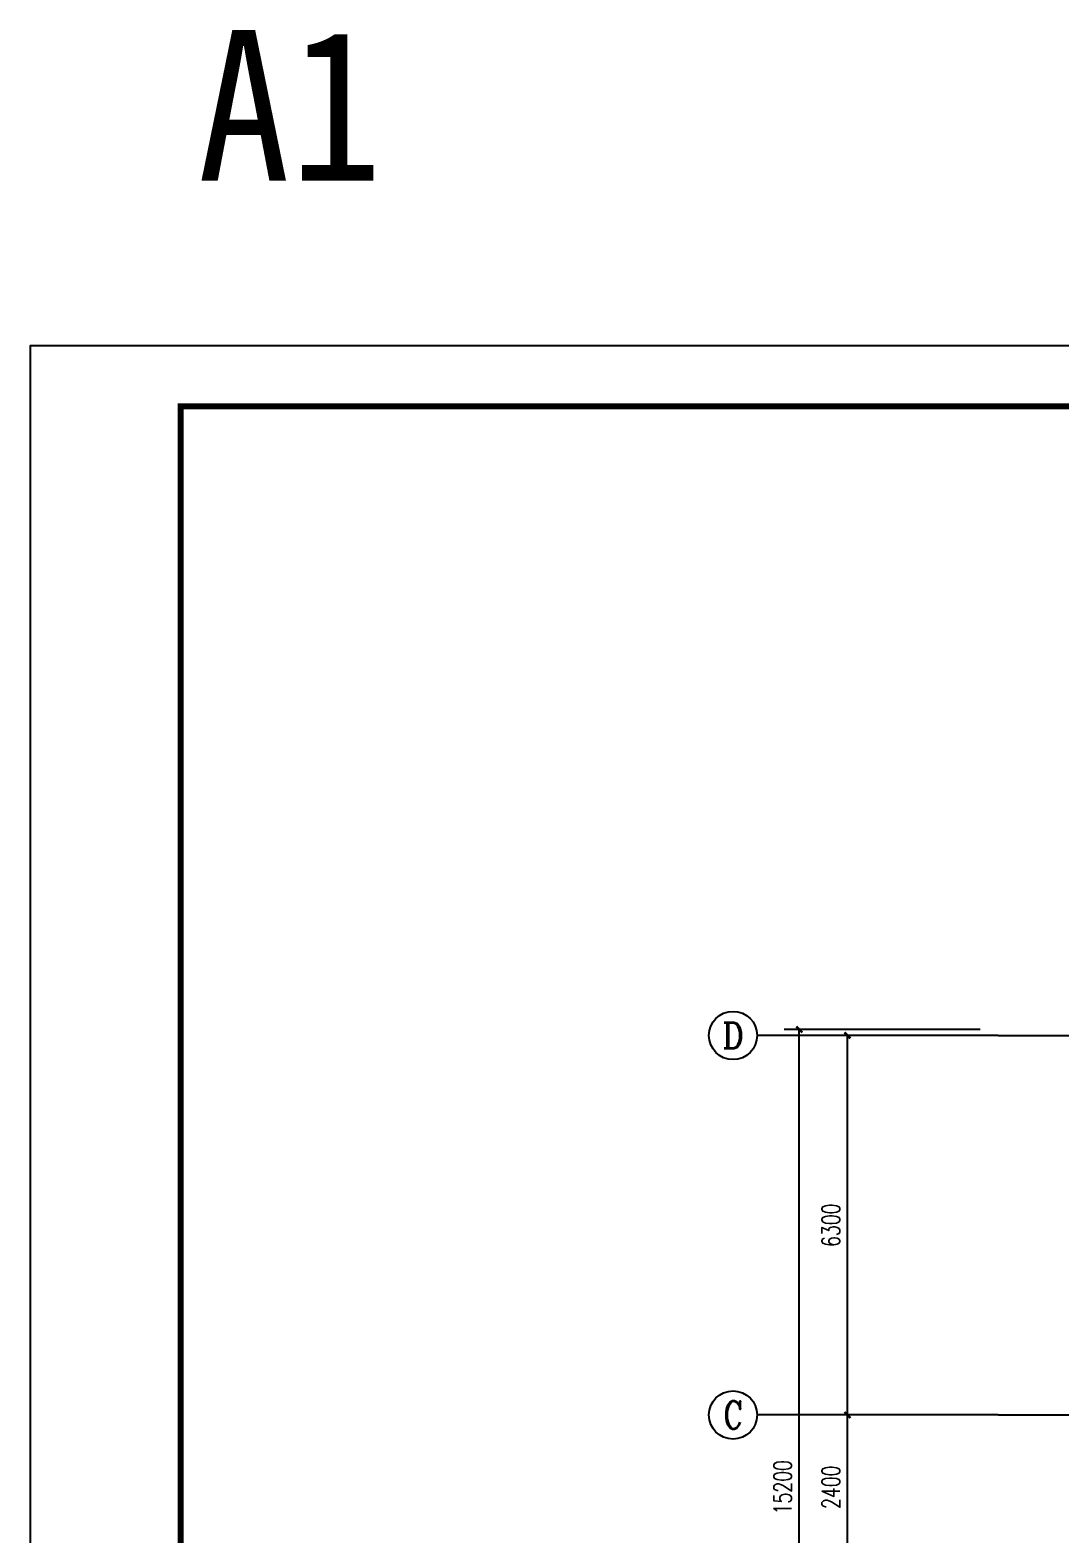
# Model space of a CAD drawing. Extents: x 6128144 to 12201635, y -1670122 to -706096.
# Drawn here: x 6357703 to 6374792, y -731060 to -706096 of the extents above; entities that cross this region are included whole.
import ezdxf
from ezdxf.enums import TextEntityAlignment as Align

# ---------------------------------------------------------------- set-up
doc = ezdxf.new("R2010")
doc.units = 0
doc.header["$LTSCALE"] = 1000
doc.header["$MEASUREMENT"] = 0
doc.linetypes.add('DOTE', pattern=[2.42, 2, -0.2, 0.02, -0.2])
doc.layers.get('0').update_dxf_attribs({"linetype": 'CONTINUOUS'})
doc.layers.get('Defpoints').update_dxf_attribs({"linetype": 'CONTINUOUS'})
for name, color, linetype in [('AXIS', 3, 'CONTINUOUS'), ('AXIS_TEXT', 7, 'CONTINUOUS'), ('DOTE', 252, 'CONTINUOUS'), ('PUB_TITLE', 4, 'CONTINUOUS'), ('图名', 15, 'CONTINUOUS')]:
    doc.layers.add(name, color=color, linetype=linetype)
doc.styles.add('_TCH_AXIS', font='COMPLEX', dxfattribs={"bigfont": 'GBCBIG'})
doc.styles.add('_TCH_DIM_T3', font='SIMPLEX', dxfattribs={"width": 0.705882, "bigfont": 'GBCBIG'})
doc.styles.add('COMPLEX', font='COMPLEX')
doc.styles.add('宋体', font='', dxfattribs={"width": 0.7})
doc.styles.get('宋体').set_extended_font_data('SimSun')
doc.dimstyles.new('_TCH_ARCH&&100', dxfattribs={"dimtxt": 297.5, "dimasz": 100, "dimexe": 250, "dimexo": 300, "dimgap": 126.25, "dimtad": 1, "dimdec": 0, "dimzin": 0, "dimdsep": 46, "dimtxsty": '_TCH_DIM_T3', "dimblk": 'ARCHTICK', "dimcen": 0.09, "dimclrt": 7, "dimazin": 2, "dimtfac": 1, "dimtdec": 0, "dimtix": 1, "dimtmove": 2, "dimatfit": 3, "dimfxl": 0, "dimtolj": 1, "dimtzin": 0, "dimarcsym": 0})

# ---------------------------------------------------------------- blocks, each defined once
blk = doc.blocks.new('_AXISO')
blk.add_circle((0, 0), 0.5)
at = {"layer": 'AXIS_TEXT', "style": 'COMPLEX', "width": 1.041667}
blk.add_attdef('A', text='', height=0.56, dxfattribs=at).set_placement((-0.25, -0.28), (0.25, -0.28), align=Align.FIT)
blk = doc.blocks.new('_ArchTick')
at = {"color": 0, "linetype": 'ByBlock', "const_width": 0.4}
blk.add_lwpolyline([(-0.5, -0.5), (0.5, 0.5)], dxfattribs=at)
blk = doc.blocks.new('*D2968')
at = {"layer": 'AXIS', "color": 0, "lineweight": -2}
for p, q in [((6373467, -729085), (6371017, -729085)), ((6371267, -731485), (6371267, -729085)), ((6373467, -731485), (6371017, -731485))]:
    blk.add_line(p, q, dxfattribs=at)
at = {"layer": 'Defpoints', "color": 0}
for p in [(6371267, -729085), (6373767, -729085), (6373767, -731485)]:
    blk.add_point(p, dxfattribs=at)
at = {"layer": 'AXIS', "color": 0, "lineweight": -2, "xscale": 100, "yscale": 100, "zscale": 100}
for p, rotation in [((6371267, -729085), 90), ((6371267, -731485), 270)]:
    blk.add_blockref('_ArchTick', p, dxfattribs=dict(at, rotation=rotation))
at = {"layer": 'AXIS', "color": 7, "insert": (6370992, -730285), "char_height": 297.5, "attachment_point": 5, "rotation": 90, "style": '_TCH_DIM_T3'}
blk.add_mtext('\\A1;2400', dxfattribs=at)
blk = doc.blocks.new('*D2969')
at = {"layer": 'AXIS', "color": 0, "lineweight": -2}
for p, q in [((6373467, -722785), (6371017, -722785)), ((6371267, -729085), (6371267, -722785)), ((6373467, -729085), (6371017, -729085))]:
    blk.add_line(p, q, dxfattribs=at)
at = {"layer": 'Defpoints', "color": 0}
for p in [(6371267, -722785), (6373767, -722785), (6373767, -729085)]:
    blk.add_point(p, dxfattribs=at)
at = {"layer": 'AXIS', "color": 0, "lineweight": -2, "xscale": 100, "yscale": 100, "zscale": 100}
for p, rotation in [((6371267, -722785), 90), ((6371267, -729085), 270)]:
    blk.add_blockref('_ArchTick', p, dxfattribs=dict(at, rotation=rotation))
at = {"layer": 'AXIS', "color": 7, "insert": (6370992, -725935), "char_height": 297.5, "attachment_point": 5, "rotation": 90, "style": '_TCH_DIM_T3'}
blk.add_mtext('\\A1;6300', dxfattribs=at)
blk = doc.blocks.new('*D2970')
at = {"layer": 'AXIS', "color": 0, "lineweight": -2}
for p, q in [((6373467, -722685), (6370217, -722685)), ((6370467, -737885), (6370467, -722685)), ((6373467, -737885), (6370217, -737885))]:
    blk.add_line(p, q, dxfattribs=at)
at = {"layer": 'Defpoints', "color": 0}
for p in [(6370467, -722685), (6373767, -722685), (6373767, -737885)]:
    blk.add_point(p, dxfattribs=at)
at = {"layer": 'AXIS', "color": 0, "lineweight": -2, "xscale": 100, "yscale": 100, "zscale": 100}
for p, rotation in [((6370467, -722685), 90), ((6370467, -737885), 270)]:
    blk.add_blockref('_ArchTick', p, dxfattribs=dict(at, rotation=rotation))
at = {"layer": 'AXIS', "color": 7, "insert": (6370192, -730285), "char_height": 297.5, "attachment_point": 5, "rotation": 90, "style": '_TCH_DIM_T3'}
blk.add_mtext('\\A1;15200', dxfattribs=at)

msp = doc.modelspace()

# ---------------------------------------------------------------- linework, layer by layer
at = {"layer": 'AXIS', "color": 0}
for p, q in [((6373767.5, -722785.3), (6369767.5, -722785.3)), ((6373767.5, -729085.3), (6369767.5, -729085.3))]:
    msp.add_line(p, q, dxfattribs=at)
at = {"layer": 'DOTE', "linetype": 'DOTE'}
for p, q in [((6373767.5, -722785.3), (6400767.5, -722785.3)), ((6373767.5, -729085.3), (6400767.5, -729085.3))]:
    msp.add_line(p, q, dxfattribs=at)
at = {"layer": 'PUB_TITLE', "color": 4}
msp.add_lwpolyline([(6357702.5, -753339.6), (6417102.5, -753339.6), (6417102.5, -711339.6), (6357702.5, -711339.6)], close=True, dxfattribs=at)
at = {"layer": 'PUB_TITLE', "color": 4, "const_width": 100}
msp.add_lwpolyline([(6360202.5, -752339.6), (6416102.5, -752339.6), (6416102.5, -712339.6), (6360202.5, -712339.6)], close=True, dxfattribs=at)

# ---------------------------------------------------------------- block references
at = {"layer": 'AXIS', "color": 0}
ref = msp.add_blockref('_AXISO', (6369367.5, -722785.3), dxfattribs=dict(at, xscale=800, yscale=800, zscale=800))
ref.add_attrib('A', 'D', dxfattribs={"layer": 'AXIS_TEXT', "color": 0, "height": 435.3, "style": '_TCH_AXIS'}).set_placement((6369191.3, -723003), (6369543.6, -723003), align=Align.FIT)
ref = msp.add_blockref('_AXISO', (6369367.5, -729085.3), dxfattribs=dict(at, xscale=800, yscale=800, zscale=800))
ref.add_attrib('A', 'C', dxfattribs={"layer": 'AXIS_TEXT', "color": 0, "height": 455.7, "style": '_TCH_AXIS'}).set_placement((6369204.7, -729313.2), (6369530.2, -729313.2), align=Align.FIT)

# ---------------------------------------------------------------- texts
at = {"layer": '图名', "style": '宋体', "width": 0.9}
msp.add_text('  A1', height=2500, dxfattribs=at).set_placement((6357421.5, -708595.6))

# ---------------------------------------------------------------- dimensions: what is measured, and where the dimension line sits
at = {"layer": 'AXIS', "color": 0}
for p1, p2, distance, picture, middle in [((6373767.5, -737885.3), (6373767.5, -722685.3), 3300, '*D2970', (6370192.5, -730285.3)), ((6373767.5, -729085.3), (6373767.5, -722785.3), 2500, '*D2969', (6370992.5, -725935.3)), ((6373767.5, -731485.3), (6373767.5, -729085.3), 2500, '*D2968', (6370992.5, -730285.3))]:
    dim = msp.add_aligned_dim(p1=p1, p2=p2, distance=distance, dimstyle='_TCH_ARCH&&100', dxfattribs=at)
    dim.commit()
    dim.dimension.update_dxf_attribs({"geometry": picture, "text_midpoint": middle})

doc.saveas('drawing.dxf')
